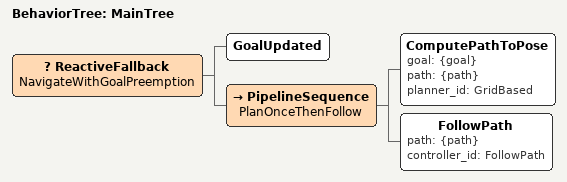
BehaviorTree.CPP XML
<!-- nav2_bt_navigator/behavior_trees/navigate_capstone.xml-->
<!-- 1번만 글로벌 경로 계산 후 스무딩-->

<!-- replanning 가능하게 변경해보려 했지만, 그냥 aborted 났을 때 replanning 하는걸로-->
<!-- plan-once-per-goal.xml -->
<root main_tree_to_execute="MainTree">
  <BehaviorTree ID="MainTree">

    <!-- ① goal이 바뀌었는지 항상 먼저 확인 -->
    <ReactiveFallback name="NavigateWithGoalPreemption">

      <!-- 새 goal이면 SUCCESS → 이 틱에서 아래 시퀀스를 실행하지 않고
           다음 틱에 시퀀스를 처음부터 다시 시작 -->
      <GoalUpdated/>

      <!-- ② 새 goal이 들어오면 한 번만 Plan → Smooth → Follow -->
      <PipelineSequence name="PlanOnceThenFollow">

        <!-- 경로 계산·후처리는 딱 한 번 실행 -->
        <ComputePathToPose goal="{goal}"
                           path="{path}"
                           planner_id="GridBased"/>

        <!-- 경로가 바뀌지 않는 한 FollowPath 가 RUNNING 상태 유지 -->
        <FollowPath path="{path}" controller_id="FollowPath"/>

      </PipelineSequence>
    </ReactiveFallback>
  </BehaviorTree>
</root>
